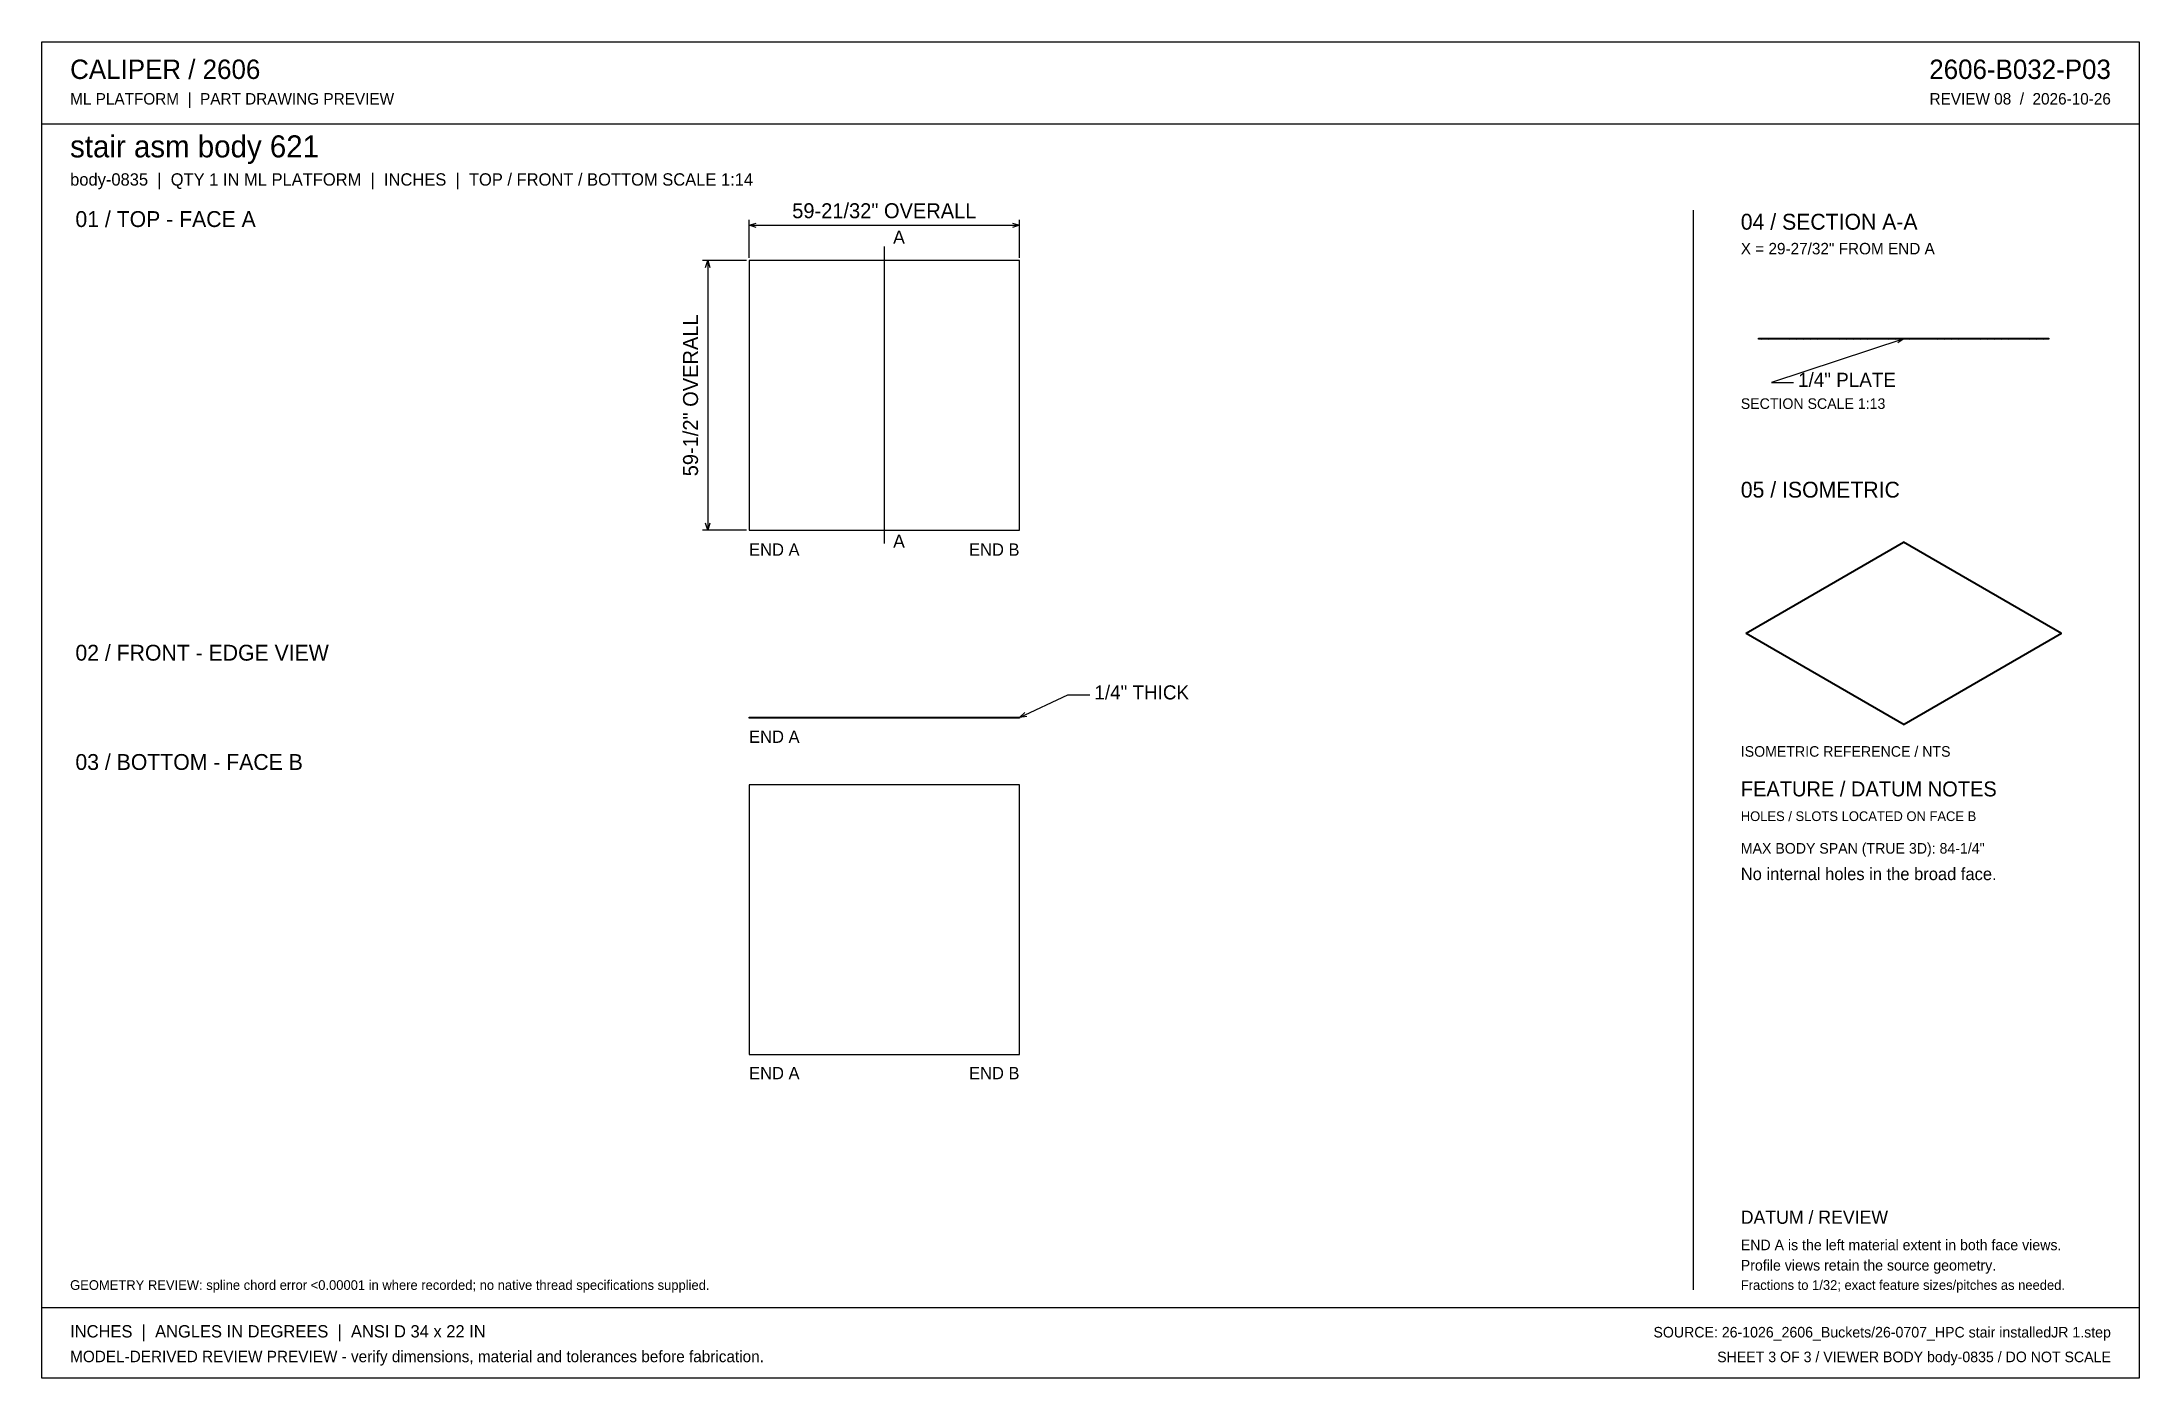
# Model space of a CAD drawing. Header units: inches. Extents: x 7 to 469, y 7 to 301.
import ezdxf
from ezdxf.enums import TextEntityAlignment as Align

# ---------------------------------------------------------------- set-up
doc = ezdxf.new("R2010")
doc.units = ezdxf.units.IN
doc.header["$MEASUREMENT"] = 0

msp = doc.modelspace()

# ---------------------------------------------------------------- linework, layer by layer
at = {"layer": 'ANNOTATION'}
for p, q in [((162.67, 253.75), (162.67, 262.11)), ((162.67, 260.94), (164.23, 261.43)), ((162.67, 260.94), (222.33, 260.94)), ((164.23, 260.46), (162.67, 260.94)), ((220.77, 261.43), (222.33, 260.94)), ((222.33, 260.94), (220.77, 260.46)), ((222.33, 253.75), (222.33, 262.11)), ((192.5, 256.28), (192.5, 190.75)), ((162.09, 253.17), (152.37, 253.17)), ((153.05, 251.61), (153.53, 253.17)), ((153.53, 253.17), (153.53, 193.67)), ((153.53, 253.17), (154.02, 251.61)), ((417.47, 235.92), (388.31, 226.26)), ((415.84, 235.89), (417.47, 235.92)), ((417.47, 235.92), (416.15, 234.97)), ((388.31, 226.26), (393.17, 226.26)), ((153.53, 193.67), (153.05, 195.22)), ((154.02, 195.22), (153.53, 193.67)), ((162.09, 193.67), (152.37, 193.67)), ((222.33, 152.32), (233.02, 157.31)), ((222.33, 152.32), (223.53, 153.42)), ((233.02, 157.31), (237.88, 157.31)), ((223.94, 152.54), (222.33, 152.32))]:
    msp.add_line(p, q, dxfattribs=at)
at = {"layer": 'OUTLINE'}
for p, q in [((6.61, 301.39), (469.39, 301.39)), ((6.61, 6.61), (6.61, 301.39)), ((469.39, 301.39), (469.39, 6.61)), ((6.61, 283.31), (469.39, 283.31)), ((371, 264.25), (371, 26.06)), ((222.33, 253.17), (162.67, 253.17)), ((162.67, 253.17), (162.67, 193.67)), ((222.33, 193.67), (222.33, 253.17)), ((385.43, 236.06), (449.51, 236.06)), ((385.43, 235.79), (385.43, 236.06)), ((386.02, 235.79), (386.29, 236.06)), ((387.57, 235.79), (387.84, 236.06)), ((389.13, 235.79), (389.4, 236.06)), ((390.68, 235.79), (390.95, 236.06)), ((392.24, 235.79), (392.51, 236.06)), ((393.79, 235.79), (394.06, 236.06)), ((395.35, 235.79), (395.62, 236.06)), ((396.91, 235.79), (397.18, 236.06)), ((398.46, 235.79), (398.73, 236.06)), ((400.02, 235.79), (400.29, 236.06)), ((401.57, 235.79), (401.84, 236.06)), ((403.13, 235.79), (403.4, 236.06)), ((404.68, 235.79), (404.95, 236.06)), ((406.24, 235.79), (406.51, 236.06)), ((407.79, 235.79), (408.06, 236.06)), ((409.35, 235.79), (409.62, 236.06)), ((410.91, 235.79), (411.18, 236.06)), ((412.46, 235.79), (412.73, 236.06)), ((414.02, 235.79), (414.29, 236.06)), ((415.57, 235.79), (415.84, 236.06)), ((417.13, 235.79), (417.4, 236.06)), ((418.68, 235.79), (418.95, 236.06)), ((420.24, 235.79), (420.51, 236.06)), ((421.79, 235.79), (422.06, 236.06)), ((423.35, 235.79), (423.62, 236.06)), ((424.91, 235.79), (425.18, 236.06)), ((426.46, 235.79), (426.73, 236.06)), ((428.02, 235.79), (428.29, 236.06)), ((429.57, 235.79), (429.84, 236.06)), ((431.13, 235.79), (431.4, 236.06)), ((432.68, 235.79), (432.95, 236.06)), ((434.24, 235.79), (434.51, 236.06)), ((435.79, 235.79), (436.06, 236.06)), ((437.35, 235.79), (437.62, 236.06)), ((438.91, 235.79), (439.18, 236.06)), ((440.46, 235.79), (440.73, 236.06)), ((442.02, 235.79), (442.29, 236.06)), ((443.57, 235.79), (443.84, 236.06)), ((445.13, 235.79), (445.4, 236.06)), ((446.68, 235.79), (446.95, 236.06)), ((448.24, 235.79), (448.51, 236.06)), ((449.51, 236.06), (449.51, 235.79)), ((449.51, 235.79), (385.43, 235.79)), ((162.67, 193.67), (222.33, 193.67)), ((382.67, 171.03), (417.43, 191.1)), ((382.67, 170.86), (417.43, 190.93)), ((417.43, 190.93), (417.43, 191.1)), ((452.28, 170.97), (417.43, 191.1)), ((452.28, 170.81), (417.43, 190.93)), ((382.67, 170.86), (382.67, 171.03)), ((382.67, 171.03), (417.52, 150.91)), ((382.67, 170.86), (417.52, 150.74)), ((452.28, 170.97), (417.52, 150.91)), ((452.28, 170.81), (417.52, 150.74)), ((452.28, 170.81), (452.28, 170.97)), ((162.67, 152.44), (222.33, 152.44)), ((162.67, 152.19), (162.67, 152.44)), ((222.33, 152.19), (162.67, 152.19)), ((222.33, 152.44), (222.33, 152.19)), ((417.52, 150.74), (417.52, 150.91)), ((222.33, 137.47), (162.67, 137.47)), ((162.67, 137.47), (162.67, 77.97)), ((222.33, 77.97), (222.33, 137.47)), ((162.67, 77.97), (222.33, 77.97)), ((6.61, 22.17), (469.39, 22.17)), ((469.39, 6.61), (6.61, 6.61))]:
    msp.add_line(p, q, dxfattribs=at)

# ---------------------------------------------------------------- texts
at = {"layer": 'ANNOTATION'}
for s, height, p in [('CALIPER / 2606', 4.2778, (12.83, 293.22)), ('ML PLATFORM  |  PART DRAWING PREVIEW', 2.5278, (12.83, 287.58)), ('stair asm body 621', 4.8611, (12.83, 275.92)), ('body-0835  |  QTY 1 IN ML PLATFORM  |  INCHES  |  TOP / FRONT / BOTTOM SCALE 1:14', 2.7222, (12.83, 269.69)), ('01 / TOP - FACE A', 3.5, (14, 260.56)), ('A', 2.92, (194.44, 256.86)), ('04 / SECTION A-A', 3.5, (381.5, 259.97)), ('X = 29-27/32" FROM END A', 2.5278, (381.5, 254.53)), ('1/4" PLATE', 3.111, (394.14, 225.29)), ('SECTION SCALE 1:13', 2.3333, (381.5, 220.43)), ('05 / ISOMETRIC', 3.5, (381.5, 200.86)), ('END A', 2.722, (162.67, 188.03)), ('A', 2.92, (194.44, 189.78)), ('02 / FRONT - EDGE VIEW', 3.5, (14, 164.89)), ('1/4" THICK', 3.111, (238.86, 156.33)), ('END A', 2.722, (162.67, 146.75)), ('03 / BOTTOM - FACE B', 3.5, (14, 140.78)), ('ISOMETRIC REFERENCE / NTS', 2.3333, (381.5, 143.69)), ('FEATURE / DATUM NOTES', 3.3056, (381.5, 134.94)), ('HOLES / SLOTS LOCATED ON FACE B', 2.1389, (381.5, 129.5)), ('MAX BODY SPAN (TRUE 3D): 84-1/4"', 2.3333, (381.5, 122.31)), ('No internal holes in the broad face.', 2.7222, (381.5, 116.47)), ('END A', 2.722, (162.67, 72.53)), ('DATUM / REVIEW', 2.9167, (381.5, 40.64)), ('END A is the left material extent in both face views.', 2.3333, (381.5, 34.81)), ('Profile views retain the source geometry.', 2.3333, (381.5, 30.33)), ('GEOMETRY REVIEW: spline chord error <0.00001 in where recorded; no native thread specifications supplied.', 2.13889, (12.83, 26.06)), ('Fractions to 1/32; exact feature sizes/pitches as needed.', 2.1389, (381.5, 26.06)), ('INCHES  |  ANGLES IN DEGREES  |  ANSI D 34 x 22 IN', 2.7222, (12.83, 15.56)), ('MODEL-DERIVED REVIEW PREVIEW - verify dimensions, material and tolerances before fabrication.', 2.5278, (12.83, 10.11))]:
    msp.add_text(s, height=height, dxfattribs=at).set_placement(p)
for s, height, p in [('2606-B032-P03', 4.2778, (463.17, 293.22)), ('REVIEW 08  /  2026-10-26', 2.5278, (463.17, 287.58)), ('END B', 2.722, (222.33, 188.03)), ('END B', 2.722, (222.33, 72.53)), ('SOURCE: 26-1026_2606_Buckets/26-0707_HPC stair installedJR 1.step', 2.3333, (463.17, 15.56)), ('SHEET 3 OF 3 / VIEWER BODY body-0835 / DO NOT SCALE', 2.3333, (463.17, 10.11))]:
    msp.add_text(s, height=height, dxfattribs=at).set_placement(p, align=Align.RIGHT)
msp.add_text('59-21/32" OVERALL', height=3.3056, dxfattribs=at).set_placement((192.5, 262.5), align=Align.CENTER)
msp.add_text('59-1/2" OVERALL', height=3.3056, rotation=90, dxfattribs=at).set_placement((151.39, 223.42), align=Align.CENTER)

doc.saveas('drawing.dxf')
